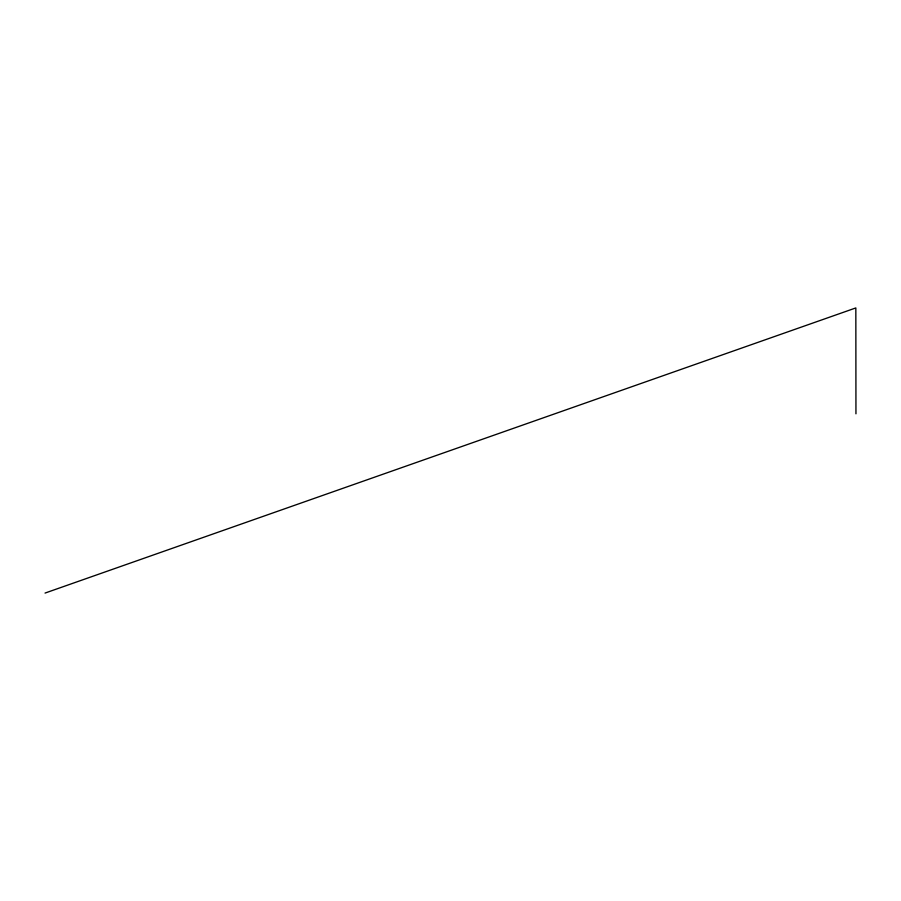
<?xml version="1.0" encoding="UTF-8"?>
<svg xmlns="http://www.w3.org/2000/svg" width="901" height="901" viewBox="0 0 901 901"><rect width="100%" height="100%" fill="white"/><g stroke="black" fill="none" stroke-linecap="round" stroke-linejoin="round"><path stroke-width="1.35" d="M45.05 593.072L855.837 307.928L855.95 413.818"/></g></svg>
